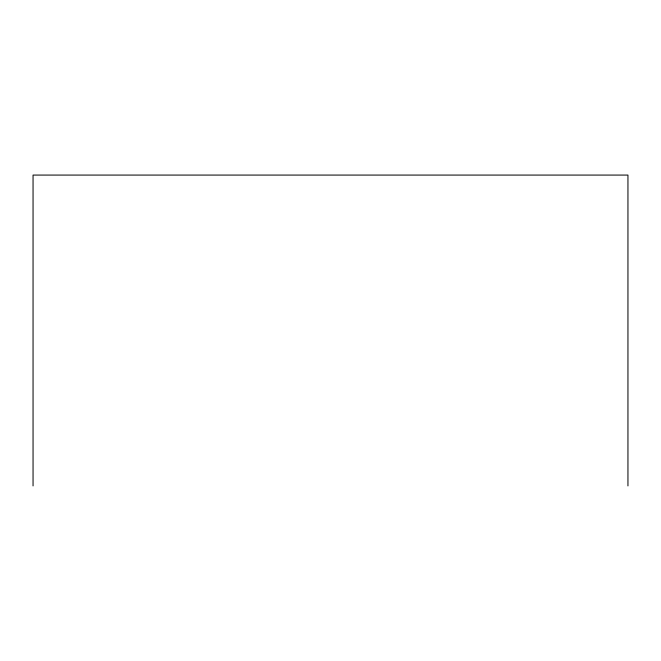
<?xml version="1.0" encoding="UTF-8"?>
<svg xmlns="http://www.w3.org/2000/svg" width="661" height="661" viewBox="0 0 661 661"><rect width="100%" height="100%" fill="white"/><g stroke="black" fill="none" stroke-linecap="round" stroke-linejoin="round"><path stroke-width="0.99" d="M627.95 485.926L627.95 175.074L33.05 175.074L33.05 485.926"/></g></svg>
